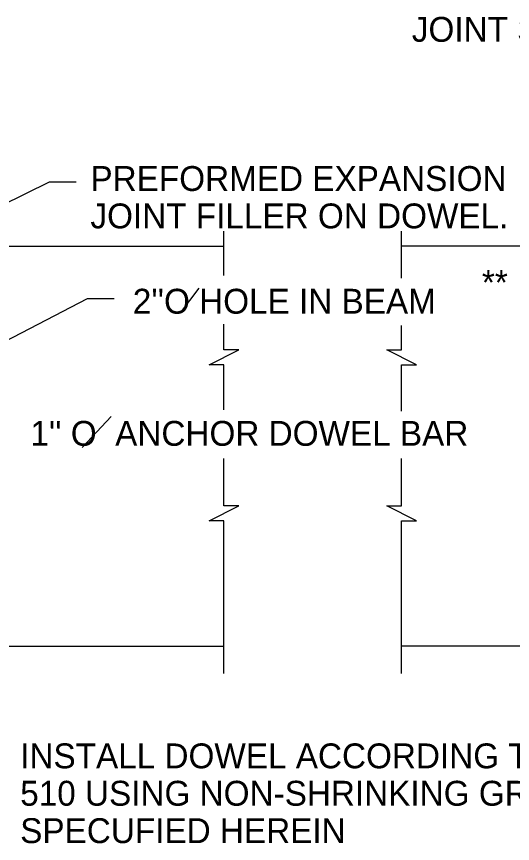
# Model space of a CAD drawing. Extents: x 178912.3 to 179005, y 178975.6 to 179036.3.
# Drawn here: x 178919.243 to 178922.032, y 179017.897 to 179022.547 of the extents above; entities that cross this region are included whole.
import ezdxf

# ---------------------------------------------------------------- set-up
doc = ezdxf.new("R2010")
doc.units = 0
for name, color, linetype in [('Default', 7, 'Continuous'), ('Level 42', 7, 'Continuous'), ('Level 44', 7, 'Continuous')]:
    doc.layers.add(name, color=color, linetype=linetype)

msp = doc.modelspace()

# ---------------------------------------------------------------- linework, layer by layer
at = {"layer": 'Default'}
for p, q in [((178920.1647, 179020.88), (178920.2704, 179021.0191)), ((178919.6115, 179020.1227), (178919.7741, 179020.2979))]:
    msp.add_line(p, q, dxfattribs=at)
at = {"layer": 'Level 42'}
for p, q in [((178917.5757, 179021.256), (178920.4091, 179021.256)), ((178924.2424, 179021.256), (178921.4091, 179021.256)), ((178917.5757, 179019.006), (178920.4091, 179019.006)), ((178924.2424, 179019.006), (178921.4091, 179019.006))]:
    msp.add_line(p, q, dxfattribs=at)
at = {"layer": 'Level 44'}
for p, q in [((178920.4091, 179021.0909), (178920.4091, 179021.3393)), ((178921.4091, 179021.0765), (178921.4091, 179021.3393)), ((178920.4091, 179020.6727), (178920.4091, 179020.8176)), ((178921.4091, 179020.6727), (178921.4091, 179020.8104)), ((178920.3257, 179020.5893), (178920.4924, 179020.6727)), ((178920.4924, 179020.6727), (178920.4091, 179020.6727)), ((178921.3257, 179020.6727), (178921.4091, 179020.6727)), ((178921.4924, 179020.5893), (178921.3257, 179020.6727)), ((178920.4091, 179020.5893), (178920.3257, 179020.5893)), ((178920.4091, 179020.3357), (178920.4091, 179020.5893)), ((178921.4091, 179020.5893), (178921.4924, 179020.5893)), ((178921.4091, 179020.3285), (178921.4091, 179020.5893)), ((178920.4091, 179019.7947), (178920.4091, 179020.0624)), ((178921.4091, 179019.7947), (178921.4091, 179020.0624)), ((178920.3257, 179019.7113), (178920.4924, 179019.7947)), ((178920.4924, 179019.7947), (178920.4091, 179019.7947)), ((178921.3257, 179019.7947), (178921.4091, 179019.7947)), ((178921.4924, 179019.7113), (178921.3257, 179019.7947)), ((178920.4091, 179019.7113), (178920.3257, 179019.7113)), ((178920.4091, 179018.8537), (178920.4091, 179019.7113)), ((178921.4091, 179019.7113), (178921.4924, 179019.7113)), ((178921.4091, 179018.8537), (178921.4091, 179019.7113))]:
    msp.add_line(p, q, dxfattribs=at)
for points in [[(178918.6092, 179021.2153), (178919.4287, 179021.618), (178919.5787, 179021.618)], [(178918.1591, 179020.1919), (178919.6416, 179020.9614), (178919.7916, 179020.9614)]]:
    msp.add_lwpolyline(points, dxfattribs=at)

# ---------------------------------------------------------------- texts
for s, p in [('JOINT SEALER', (178921.4662, 179022.405)), ('PREFORMED EXPANSION', (178919.6584, 179021.5662)), ('JOINT FILLER ON DOWEL.', (178919.6584, 179021.3559)), ('**', (178921.8604, 179020.9816)), ("2''O HOLE IN BEAM", (178919.8967, 179020.8761)), ("1'' O  ANCHOR DOWEL BAR", (178919.3202, 179020.1331)), ('INSTALL DOWEL ACCORDING TO', (178919.2633, 179018.3196)), ('510 USING NON-SHRINKING GROUT', (178919.2633, 179018.1093)), ('SPECUFIED HEREIN', (178919.2633, 179017.899))]:
    msp.add_text(s, height=0.14, dxfattribs=at).set_placement(p)

doc.saveas('drawing.dxf')
